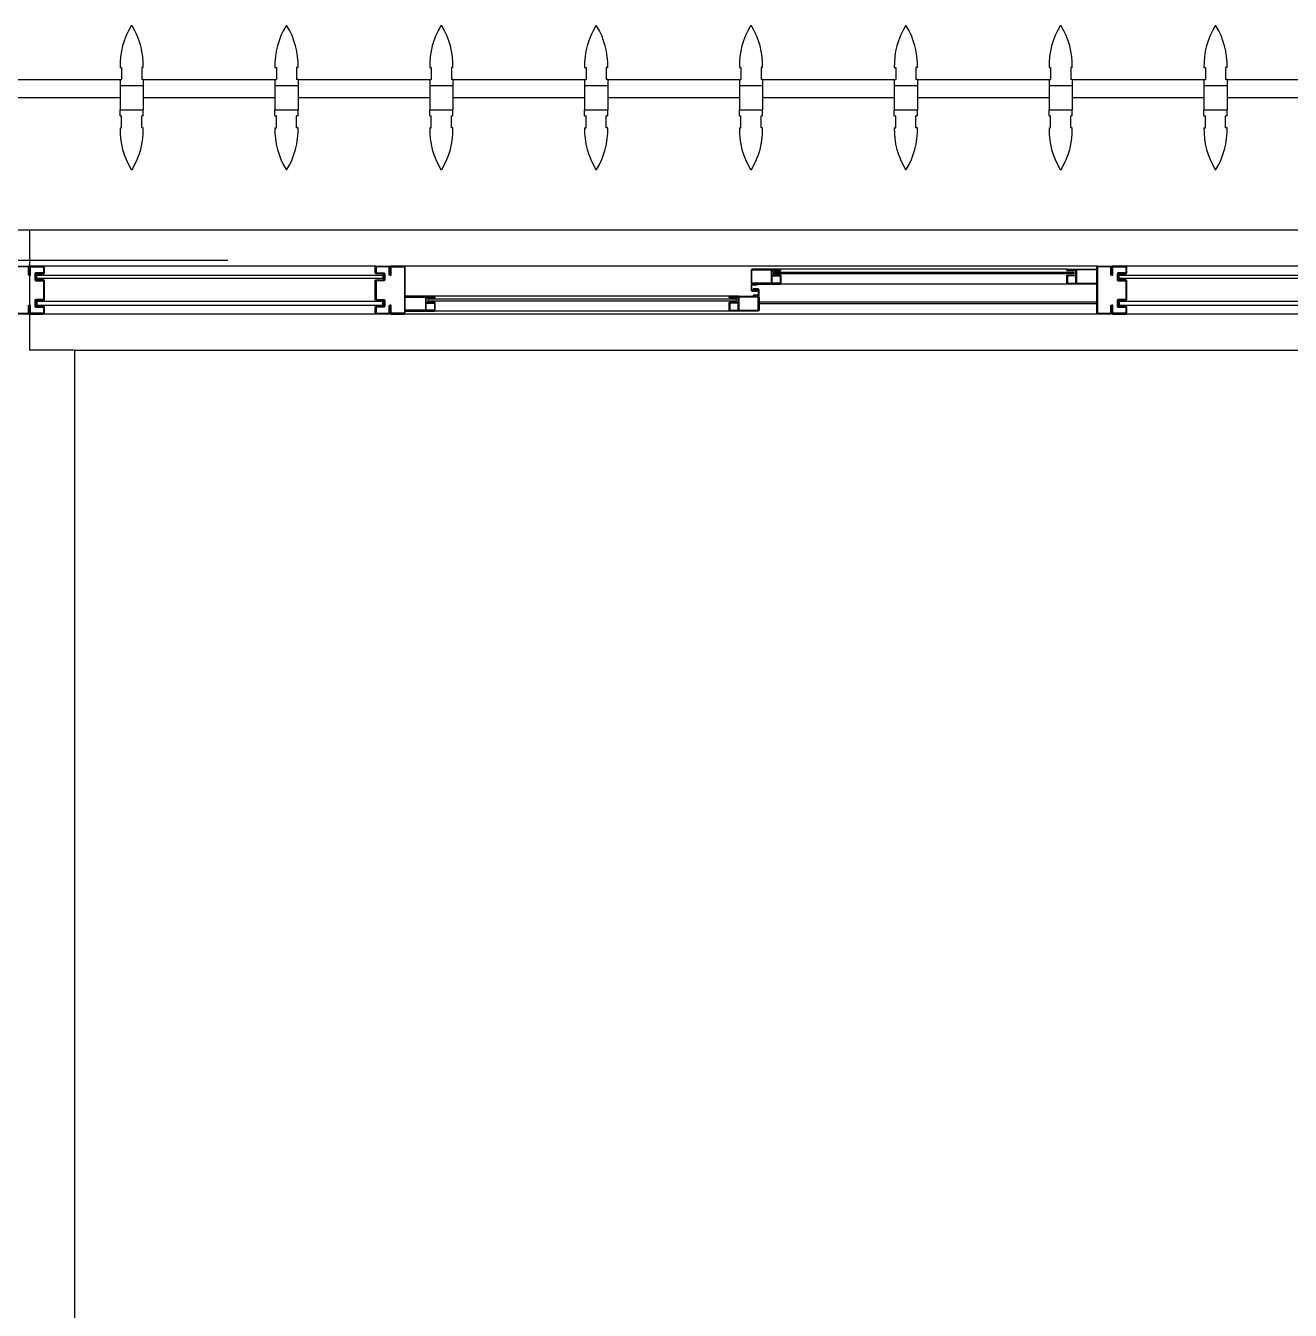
# Model space of a CAD drawing. Header units: millimetres. Extents: x 2801 to 3319, y 1187 to 1422.
# Drawn here: x 3053.744 to 3055.847, y 1265.803 to 1267.939 of the extents above; entities that cross this region are included whole.
import ezdxf

# ---------------------------------------------------------------- set-up
doc = ezdxf.new("R2010")
doc.units = ezdxf.units.MM
doc.linetypes.add('HIDDEN', pattern=[0.375, 0.25, -0.125])
for name, color, linetype in [('AR- ALV1', 235, 'Continuous'), ('AR-ALV', 2, 'Continuous'), ('AR-BRISES', 1, 'Continuous'), ('AR-ESQ', 1, 'Continuous'), ('AR-PEITORIL', 1, 'Continuous'), ('BR-PAINEL', 1, 'Continuous'), ('BR-SUPORTE', 1, 'Continuous'), ('DT-ESQ-BAGUETE-C', 2, 'Continuous'), ('DT-ESQ-BAGUETE-V', 1, 'Continuous'), ('DT-ESQ-CHAPA DOBRADA-V', 1, 'Continuous'), ('DT-ESQ-MARCO-V', 1, 'Continuous'), ('DT-ESQ-PERFIL CADEIRA-C', 2, 'Continuous'), ('DT-ESQ-PERFIL CADEIRA-V', 1, 'Continuous'), ('DT-ESQ-PERFIL U SIMPLES-C', 2, 'Continuous'), ('DT-ESQ-PERFIL U-C', 2, 'Continuous'), ('DT-ESQ-PERFIL U-V', 1, 'Continuous'), ('DT-ESQ-VIDRO-C', 2, 'Continuous'), ('DT-ESQ-VIDRO-PROJ', 1, 'HIDDEN'), ('DT-ESQ-VIDRO-V', 2, 'Continuous')]:
    doc.layers.add(name, color=color, linetype=linetype)

# ---------------------------------------------------------------- blocks, each defined once
blk = doc.blocks.new('EF21-P')
at = {"layer": 'DT-ESQ-BAGUETE-C', "ltscale": 0.1}
for points in [[(2.609999999999559, -0.07999999999975671), (2.596499999999651, -0.07999999999975671), (2.596499999999708, -0.07849999999970692), (2.609499999999571, -0.07849999999979218, 0.4142135623716475), (2.609999999999559, -0.077999999999804), (2.609999999999559, -0.0670000000000357, 0.4142135623717078), (2.609499999999571, -0.06650000000004752), (2.596499999999708, -0.06649999999996226), (2.596499999999651, -0.06499999999991246), (2.609999999999559, -0.06499999999985562, -0.4142135623830846), (2.611499999999637, -0.06649999999987699), (2.61149999999958, -0.07849999999973534, -0.4142135623709857)], [(3.101499999999817, -0.07999999999995566), (3.114999999999725, -0.07999999999995566), (3.114999999999668, -0.07849999999990587), (3.101999999999805, -0.07849999999999113, -0.4142135623716475), (3.101499999999817, -0.07800000000000296), (3.101499999999817, -0.06700000000023465, -0.4142135623717078), (3.101999999999805, -0.06650000000024647), (3.114999999999668, -0.06650000000016121), (3.114999999999725, -0.06500000000011141), (3.101499999999817, -0.06500000000005457, 0.4142135623830846), (3.099999999999739, -0.06650000000007594), (3.099999999999795, -0.07849999999993429, 0.4142135623709857)], [(2.048499999999535, -0.1250000000004263), (2.034999999999627, -0.1250000000004263), (2.034999999999684, -0.1235000000003765), (2.047999999999547, -0.1235000000004618, 0.4142135623716475), (2.048499999999535, -0.1230000000004736), (2.048499999999535, -0.1120000000007053, 0.4142135623717078), (2.047999999999547, -0.1115000000007171), (2.034999999999684, -0.1115000000006319), (2.034999999999627, -0.1100000000005821), (2.048499999999535, -0.1100000000005252, -0.4142135623830846), (2.049999999999613, -0.1115000000005466), (2.049999999999557, -0.123500000000405, -0.4142135623709857)], [(2.526499999999601, -0.1250000000002558), (2.539999999999509, -0.1250000000002558), (2.539999999999452, -0.123500000000206), (2.526999999999589, -0.1235000000002913, -0.4142135623716475), (2.526499999999601, -0.1230000000003031), (2.526499999999601, -0.1120000000005348, -0.4142135623717078), (2.526999999999589, -0.1115000000005466), (2.539999999999452, -0.1115000000004613), (2.539999999999509, -0.1100000000004115), (2.526499999999601, -0.1100000000003547, 0.4142135623830846), (2.524999999999523, -0.1115000000003761), (2.524999999999579, -0.1235000000002344, 0.4142135623709857)]]:
    blk.add_lwpolyline(points, format="xyb", close=True, dxfattribs=at)
at = {"layer": 'DT-ESQ-BAGUETE-V', "ltscale": 0.1}
for p, q in [((2.609999999999502, -0.06499999999999773), (3.10149999999976, -0.0649999999999693)), ((2.048499999999592, -0.1100000000004115), (2.526499999999601, -0.1100000000003263))]:
    blk.add_line(p, q, dxfattribs=at)
at = {"layer": 'DT-ESQ-CHAPA DOBRADA-V', "ltscale": 0.1}
for p, q in [((1.999999999999602, -0.07699999999925922), (2.561499999999569, -0.07699999999925922)), ((1.999999999999602, -0.0799999999994725), (2.561499999999569, -0.0799999999994725))]:
    blk.add_line(p, q, dxfattribs=at)
at = {"layer": 'DT-ESQ-MARCO-V', "ltscale": 0.1}
for p, q in [((1.398499999999729, -0.0600000000000307), (1.951499999999839, -0.0600000000000307)), ((3.198499999999513, -0.0600000000000307), (3.751499999999623, -0.0600000000000307)), ((1.398499999999729, -0.1399999999999579), (1.951499999999839, -0.1399999999999579)), ((3.198499999999513, -0.1399999999999579), (3.751499999999623, -0.1399999999999579))]:
    blk.add_line(p, q, dxfattribs=at)
at = {"layer": 'DT-ESQ-PERFIL CADEIRA-C', "ltscale": 0.1}
for p, q in [((2.563499999999635, -0.08849999999964098), (2.609999999999559, -0.08849999999961256)), ((3.14999999999975, -0.0884999999999252), (3.10149999999976, -0.08849999999986835)), ((1.999999999999602, -0.1335000000003959), (2.048499999999592, -0.133500000000339)), ((2.572999999999524, -0.1335000000001401), (2.526499999999601, -0.1335000000001116))]:
    blk.add_line(p, q, dxfattribs=at)
for points in [[(2.609999999999445, -0.08699999999953434, -0.9999999999999999), (2.609999999999445, -0.08999999999974762), (2.563499999999578, -0.08999999999966235, -0.414213562373095), (2.561499999999569, -0.0879999999996528), (2.561499999999569, -0.0669999999996378, -0.4142135623730951), (2.563499999999578, -0.06499999999965667), (2.594999999999573, -0.06499999999977035, -0.414213562356446), (2.596499999999651, -0.0664999999997633), (2.596499999999708, -0.08699999999953434)], [(2.596500007450288, -0.08849999999964098, -0.1989127454874683), (2.595439343553153, -0.08806066389669809, -0.1989132801944997), (2.594999999999573, -0.08699999999956276), (2.594999999999686, -0.06699999999972306, 0.4142135623730949), (2.594499999999698, -0.06649999999973488), (2.563499999999578, -0.06649999999964962, 0.4142135623730951), (2.56299999999959, -0.0669999999996378), (2.562999999999647, -0.0879999999996528, 0.414213562373095), (2.563499999999635, -0.08849999999964098)], [(3.101499999999874, -0.09000000000000341), (3.14999999999975, -0.08999999999991815), (3.149999999999807, -0.0884999999999252), (3.114999999999725, -0.08849999999989677, 0.1989119109648737), (3.116060658308811, -0.08806066203433716, 0.1989128237963688), (3.116499999999746, -0.08699999999981856), (3.116499999999633, -0.06699999999997885, -0.4142135623730951), (3.116999999999621, -0.06649999999999068), (3.14999999999975, -0.06649999999987699), (3.149999999999807, -0.06499999999991246), (3.116499999999689, -0.06500000000002615, 0.414213562373095), (3.114999999999668, -0.06650000000007594), (3.114999999999725, -0.07849999999984902), (3.114999999999725, -0.07999999999992724), (3.114999999999668, -0.08699999999979013), (3.101499999999874, -0.08699999999979013, 1)], [(2.048499999999478, -0.1350000000004741), (1.999999999999602, -0.1350000000003888), (1.999999999999545, -0.1335000000003959), (2.034999999999627, -0.1335000000003674, -0.1989119109648737), (2.033939341690541, -0.1330606620348078, -0.1989128237963688), (2.033499999999606, -0.1320000000002892), (2.033499999999719, -0.1120000000004495, 0.4142135623730951), (2.032999999999731, -0.1115000000004613), (1.999999999999602, -0.1115000000003477), (1.999999999999545, -0.1100000000003831), (2.033499999999663, -0.1100000000004968, -0.414213562373095), (2.034999999999684, -0.1115000000005466), (2.034999999999627, -0.1235000000003197), (2.034999999999627, -0.1250000000003979), (2.034999999999684, -0.1320000000002608), (2.048499999999478, -0.1320000000002608, -1)], [(2.526499999999714, -0.1320000000000334, 0.9999999999999999), (2.526499999999714, -0.1350000000002467), (2.572999999999581, -0.1350000000001614, 0.414213562373095), (2.574999999999591, -0.1330000000001519), (2.574999999999591, -0.1120000000001369, 0.4142135623730951), (2.572999999999581, -0.1100000000001558), (2.541499999999587, -0.1100000000002694, 0.414213562356446), (2.539999999999509, -0.1115000000002624), (2.539999999999452, -0.1320000000000334)], [(2.539999992548871, -0.1335000000001401, 0.1989127454874683), (2.541060656446007, -0.1330606638971972, 0.1989132801944997), (2.541499999999587, -0.1320000000000618), (2.541499999999473, -0.1120000000002221, -0.4142135623730949), (2.541999999999462, -0.111500000000234), (2.572999999999581, -0.1115000000001487, -0.4142135623730951), (2.573499999999569, -0.1120000000001369), (2.573499999999513, -0.1330000000001519, -0.414213562373095), (2.572999999999524, -0.1335000000001401)]]:
    blk.add_lwpolyline(points, format="xyb", close=True, dxfattribs=at)
at = {"layer": 'DT-ESQ-PERFIL CADEIRA-V', "ltscale": 0.1}
for p, q in [((2.594999999999686, -0.08999999999980446), (3.101499999999874, -0.08999999999977604)), ((2.048499999999478, -0.1350000000004172), (2.526499999999714, -0.1350000000002467))]:
    blk.add_line(p, q, dxfattribs=at)
at = {"layer": 'DT-ESQ-PERFIL U SIMPLES-C', "ltscale": 0.1}
for points in [[(2.563499999999465, -0.1019999999998902), (2.571499999999503, -0.101999999999947), (2.571499999999503, -0.1004999999998688), (2.563499999999522, -0.1004999999998688, -0.4142135623730951), (2.562999999999533, -0.09999999999988063), (2.562999999999477, -0.09199999999995612, -0.4142135623730951), (2.563499999999465, -0.09149999999996794), (2.571499999999503, -0.0914999999999111), (2.571499999999503, -0.08999999999983288), (2.563499999999465, -0.08999999999994657, 0.4142135623647707), (2.561499999999512, -0.09199999999995612), (2.561499999999512, -0.09999999999993747, 0.4142135623522838)], [(2.572999999999581, -0.09799999999998477), (2.564999999999543, -0.09799999999992792), (2.564999999999543, -0.09950000000000614), (2.572999999999581, -0.09950000000000614, -0.4142135623730951), (2.573499999999569, -0.09999999999999432), (2.573499999999569, -0.1079999999999188, -0.4142135623730951), (2.572999999999581, -0.108499999999907), (2.564999999999543, -0.1084999999999638), (2.564999999999543, -0.1100000000000421), (2.572999999999581, -0.1099999999999284, 0.4142135623647707), (2.574999999999534, -0.1079999999999188), (2.574999999999534, -0.09999999999993747, 0.4142135623522838)]]:
    blk.add_lwpolyline(points, format="xyb", close=True, dxfattribs=at)
at = {"layer": 'DT-ESQ-PERFIL U-C', "ltscale": 0.1}
for points in [[(1.949999999999875, -0.1285000000009688), (1.949999999999818, -0.1384999999999366, 0.414213562373095), (1.951499999999839, -0.1399999999999579), (1.97349999999966, -0.1399999999999011, 0.414213562389744), (1.974999999999739, -0.1384999999999366), (1.974999999999739, -0.1249999999999716), (1.97349999999966, -0.1250000000000284), (1.973499999999603, -0.1380000000000052, -0.4142135623397968), (1.972999999999672, -0.1384999999999934), (1.951999999999771, -0.1384999999999366, -0.414213562373095), (1.951499999999839, -0.1380000000000052), (1.951499999999726, -0.1285000000008552), (1.96449999999993, -0.128500000000912, 0.4142135623721699), (1.965999999999951, -0.1270000000008906), (1.965999999999838, -0.1170000000009566, 0.4142135623716471), (1.964499999999873, -0.1155000000008783), (1.951499999999783, -0.1155000000007647), (1.951499999999783, -0.08449999999916713), (1.964499999999873, -0.08449999999905344, 0.4142135623716471), (1.965999999999951, -0.08299999999908891), (1.965999999999951, -0.07299999999909801, 0.4142135623721699), (1.964499999999987, -0.07149999999913348), (1.951499999999839, -0.07149999999913348), (1.951499999999783, -0.06200000000004025, -0.414213562373095), (1.951999999999828, -0.06149999999999523), (1.972999999999615, -0.06150000000005207, -0.4142135623397968), (1.97349999999966, -0.06199999999992656), (1.97349999999966, -0.07499999999996021), (1.974999999999739, -0.07500000000001705), (1.974999999999739, -0.06150000000005207, 0.4142135623897441), (1.97349999999966, -0.06000000000008754), (1.951499999999839, -0.0600000000000307, 0.414213562373095), (1.949999999999818, -0.06150000000005207), (1.949999999999875, -0.07149999999901979, 0.414213562373095), (1.951499999999839, -0.07299999999904117), (1.964499999999873, -0.07299999999904117), (1.964499999999873, -0.08299999999903207), (1.951499999999839, -0.08299999999903207), (1.951499999999839, -0.08299999999903207, 0.414213562373095), (1.949999999999875, -0.0844999999989966), (1.949999999999875, -0.115500000000992, 0.414213562373095), (1.951499999999839, -0.1170000000010134), (1.951499999999839, -0.1170000000009566), (1.964499999999873, -0.1170000000009566), (1.964499999999873, -0.1270000000009475), (1.951499999999839, -0.1270000000010043, 0.414213562373095)], [(1.974999999999625, -0.06149999999993838, -0.4142135623619956), (1.976499999999646, -0.05999999999997385), (1.998499999999581, -0.0600000000000307, -0.4142135623730952), (1.999999999999602, -0.06149999999999523), (1.999999999999602, -0.1384999999999366, -0.414213562373095), (1.998499999999581, -0.1399999999999579), (1.97649999999976, -0.1399999999999579, -0.4142135623789993), (1.974999999999739, -0.1384999999999366), (1.974999999999739, -0.1249999999999716), (1.976499999999817, -0.1250000000000284), (1.976499999999817, -0.1380000000000621, 0.4142135623397971), (1.976999999999805, -0.1384999999999934), (1.997999999999649, -0.1384999999999934, 0.4142135623730951), (1.998499999999638, -0.1380000000000052), (1.998499999999694, -0.0619999999999834, 0.4142135623730951), (1.997999999999706, -0.06149999999999523), (1.976999999999805, -0.06149999999993838, 0.4142135623730951), (1.976499999999817, -0.06199999999992656), (1.97649999999976, -0.07500000000001705), (1.974999999999739, -0.07500000000001705)], [(3.174999999999727, -0.06149999999993838, 0.4142135623619956), (3.173499999999706, -0.05999999999997385), (3.151499999999771, -0.0600000000000307, 0.4142135623730952), (3.14999999999975, -0.06149999999999523), (3.14999999999975, -0.1384999999999366, 0.414213562373095), (3.151499999999771, -0.1399999999999579), (3.173499999999592, -0.1399999999999579, 0.4142135623789993), (3.174999999999613, -0.1384999999999366), (3.174999999999613, -0.1249999999999716), (3.173499999999535, -0.1250000000000284), (3.173499999999535, -0.1380000000000621, -0.4142135623397971), (3.172999999999547, -0.1384999999999934), (3.151999999999703, -0.1384999999999934, -0.4142135623730951), (3.151499999999714, -0.1380000000000052), (3.151499999999658, -0.0619999999999834, -0.4142135623730951), (3.151999999999646, -0.06149999999999523), (3.172999999999547, -0.06149999999993838, -0.4142135623730951), (3.173499999999535, -0.06199999999992656), (3.173499999999592, -0.07500000000001705), (3.174999999999613, -0.07500000000001705)], [(3.199999999999477, -0.1285000000009688), (3.199999999999534, -0.1384999999999366, -0.414213562373095), (3.198499999999513, -0.1399999999999579), (3.176499999999692, -0.1399999999999011, -0.414213562389744), (3.174999999999613, -0.1384999999999366), (3.174999999999613, -0.1249999999999716), (3.176499999999692, -0.1250000000000284), (3.176499999999749, -0.1380000000000052, 0.4142135623397968), (3.17699999999968, -0.1384999999999934), (3.197999999999581, -0.1384999999999366, 0.414213562373095), (3.198499999999513, -0.1380000000000052), (3.198499999999626, -0.1285000000008552), (3.185499999999422, -0.128500000000912, -0.4142135623721699), (3.183999999999401, -0.1270000000008906), (3.183999999999514, -0.1170000000009566, -0.4142135623716471), (3.185499999999479, -0.1155000000008783), (3.198499999999569, -0.1155000000007647), (3.198499999999569, -0.08449999999916713), (3.185499999999479, -0.08449999999905344, -0.4142135623716471), (3.183999999999401, -0.08299999999908891), (3.183999999999401, -0.07299999999909801, -0.4142135623721699), (3.185499999999365, -0.07149999999913348), (3.198499999999513, -0.07149999999913348), (3.198499999999569, -0.06200000000004025, 0.414213562373095), (3.197999999999524, -0.06149999999999523), (3.176999999999737, -0.06150000000005207, 0.4142135623397968), (3.176499999999692, -0.06199999999992656), (3.176499999999692, -0.07499999999996021), (3.174999999999613, -0.07500000000001705), (3.174999999999613, -0.06150000000005207, -0.4142135623897441), (3.176499999999692, -0.06000000000008754), (3.198499999999513, -0.0600000000000307, -0.414213562373095), (3.199999999999534, -0.06150000000005207), (3.199999999999477, -0.07149999999901979, -0.414213562373095), (3.198499999999513, -0.07299999999904117), (3.185499999999479, -0.07299999999904117), (3.185499999999479, -0.08299999999903207), (3.198499999999513, -0.08299999999903207), (3.198499999999513, -0.08299999999903207, -0.414213562373095), (3.199999999999477, -0.0844999999989966), (3.199999999999477, -0.115500000000992, -0.414213562373095), (3.198499999999513, -0.1170000000010134), (3.198499999999513, -0.1170000000009566), (3.185499999999479, -0.1170000000009566), (3.185499999999479, -0.1270000000009475), (3.198499999999513, -0.1270000000010043, -0.414213562373095)], [(3.749999999999659, -0.1285000000009688), (3.749999999999602, -0.1384999999999366, 0.414213562373095), (3.751499999999623, -0.1399999999999579), (3.773499999999444, -0.1399999999999011, 0.414213562389744), (3.774999999999523, -0.1384999999999366), (3.774999999999523, -0.1249999999999716), (3.773499999999444, -0.1250000000000284), (3.773499999999387, -0.1380000000000052, -0.4142135623397968), (3.772999999999456, -0.1384999999999934), (3.751999999999555, -0.1384999999999366, -0.414213562373095), (3.751499999999623, -0.1380000000000052), (3.75149999999951, -0.1285000000008552), (3.764499999999714, -0.128500000000912, 0.4142135623721699), (3.765999999999735, -0.1270000000008906), (3.765999999999622, -0.1170000000009566, 0.4142135623716471), (3.764499999999657, -0.1155000000008783), (3.751499999999567, -0.1155000000007647), (3.751499999999567, -0.08449999999916713), (3.764499999999657, -0.08449999999905344, 0.4142135623716471), (3.765999999999735, -0.08299999999908891), (3.765999999999735, -0.07299999999909801, 0.4142135623721699), (3.764499999999771, -0.07149999999913348), (3.751499999999623, -0.07149999999913348), (3.751499999999567, -0.06200000000004025, -0.414213562373095), (3.751999999999612, -0.06149999999999523), (3.772999999999399, -0.06150000000005207, -0.4142135623397968), (3.773499999999444, -0.06199999999992656), (3.773499999999444, -0.07499999999996021), (3.774999999999523, -0.07500000000001705), (3.774999999999523, -0.06150000000005207, 0.4142135623897441), (3.773499999999444, -0.06000000000008754), (3.751499999999623, -0.0600000000000307, 0.414213562373095), (3.749999999999602, -0.06150000000005207), (3.749999999999659, -0.07149999999901979, 0.414213562373095), (3.751499999999623, -0.07299999999904117), (3.764499999999657, -0.07299999999904117), (3.764499999999657, -0.08299999999903207), (3.751499999999623, -0.08299999999903207), (3.751499999999623, -0.08299999999903207, 0.414213562373095), (3.749999999999659, -0.0844999999989966), (3.749999999999659, -0.115500000000992, 0.414213562373095), (3.751499999999623, -0.1170000000010134), (3.751499999999623, -0.1170000000009566), (3.764499999999657, -0.1170000000009566), (3.764499999999657, -0.1270000000009475), (3.751499999999623, -0.1270000000010043, 0.414213562373095)]]:
    blk.add_lwpolyline(points, format="xyb", close=True, dxfattribs=at)
at = {"layer": 'DT-ESQ-PERFIL U-V', "ltscale": 0.1}
for p, q in [((1.998499999999581, -0.0600000000000307), (3.151499999999771, -0.0600000000000307)), ((1.998499999999524, -0.1399999999999579), (3.151499999999771, -0.1399999999999579))]:
    blk.add_line(p, q, dxfattribs=at)
at = {"layer": 'DT-ESQ-VIDRO-C', "ltscale": 0.1}
for points in [[(1.96249999999992, -0.0809999999989941), (1.96249999999992, -0.07499999999896545), (1.387499999999761, -0.0749999999990223), (1.387499999999704, -0.08099999999905094)], [(3.11249999999967, -0.08499999999955321), (3.11249999999967, -0.08199999999951046), (2.598999999999705, -0.08199999999959573), (2.598999999999648, -0.08499999999963848)], [(3.762499999999704, -0.0809999999989941), (3.762499999999704, -0.07499999999896545), (3.187499999999545, -0.0749999999990223), (3.187499999999488, -0.08099999999905094)], [(2.03799999999967, -0.1300000000003649), (2.03799999999967, -0.1270000000003222), (2.536999999999523, -0.127000000000379), (2.536999999999523, -0.1300000000004218)]]:
    blk.add_lwpolyline(points, close=True, dxfattribs=at)
at = {"layer": 'DT-ESQ-VIDRO-PROJ', "ltscale": 0.1}
for points in [[(3.798499999999422, -0.1399999999999579), (3.776499999999601, -0.1399999999999011, -0.414213562389744), (3.774999999999523, -0.1384999999999366), (3.774999999999523, -0.1249999999999716), (3.776499999999601, -0.1250000000000284), (3.776499999999658, -0.1380000000000052, 0.4142135623397968), (3.776999999999589, -0.1384999999999934), (3.79799999999949, -0.1384999999999366, 0.414213562373095)], [(3.797999999999433, -0.06149999999999523), (3.776999999999646, -0.06150000000005207, 0.4142135623397968), (3.776499999999601, -0.06199999999992656), (3.776499999999601, -0.07499999999996021), (3.774999999999523, -0.07500000000001705), (3.774999999999523, -0.06150000000005207, -0.4142135623897441), (3.776499999999601, -0.06000000000008754), (3.798499999999422, -0.0600000000000307, -0.414213562373095)]]:
    blk.add_lwpolyline(points, format="xyb", dxfattribs=at)
at = {"layer": 'DT-ESQ-VIDRO-V', "ltscale": 0.1}
for points in [[(1.96249999999992, -0.1190000000009945), (1.96249999999992, -0.1250000000010232), (1.387499999999761, -0.1250000000009663), (1.387499999999704, -0.1190000000009377)], [(3.762499999999704, -0.1190000000009945), (3.762499999999704, -0.1250000000010232), (3.187499999999545, -0.1250000000009663), (3.187499999999488, -0.1190000000009377)]]:
    blk.add_lwpolyline(points, close=True, dxfattribs=at)
blk = doc.blocks.new('BR-MODULO8')
at = {"layer": 'BR-PAINEL'}
for p, q in [((-3.624200000000201, 0.2699999999999818), (-3.621700000000146, 0.2699999999999818)), ((-3.621700000000146, 0.2699999999999818), (-3.621700000000146, 0.25)), ((-3.58829999999989, 0.2699999999999818), (-3.58829999999989, 0.25)), ((-3.585799999999836, 0.2699999999999818), (-3.58829999999989, 0.2699999999999818)), ((-3.366700000000037, 0.2699999999999818), (-3.364199999999983, 0.2699999999999818)), ((-3.364199999999983, 0.2699999999999818), (-3.364199999999983, 0.25)), ((-3.330800000000181, 0.2699999999999818), (-3.330800000000181, 0.25)), ((-3.328300000000127, 0.2699999999999818), (-3.330800000000181, 0.2699999999999818)), ((-3.109199999999873, 0.2699999999999818), (-3.106699999999819, 0.2699999999999818)), ((-3.106699999999819, 0.2699999999999818), (-3.106699999999819, 0.25)), ((-3.073300000000017, 0.2699999999999818), (-3.073300000000017, 0.25)), ((-3.070799999999963, 0.2699999999999818), (-3.073300000000017, 0.2699999999999818)), ((-2.851700000000164, 0.2699999999999818), (-2.84920000000011, 0.2699999999999818)), ((-2.84920000000011, 0.2699999999999818), (-2.84920000000011, 0.25)), ((-2.815799999999854, 0.2699999999999818), (-2.815799999999854, 0.25)), ((-2.813299999999799, 0.2699999999999818), (-2.815799999999854, 0.2699999999999818)), ((-2.594200000000001, 0.2699999999999818), (-2.591699999999946, 0.2699999999999818)), ((-2.591699999999946, 0.2699999999999818), (-2.591699999999946, 0.25)), ((-2.558300000000145, 0.2699999999999818), (-2.558300000000145, 0.25)), ((-2.55580000000009, 0.2699999999999818), (-2.558300000000145, 0.2699999999999818)), ((-2.336699999999837, 0.2699999999999818), (-2.334199999999782, 0.2699999999999818)), ((-2.334199999999782, 0.2699999999999818), (-2.334199999999782, 0.25)), ((-2.300799999999981, 0.2699999999999818), (-2.300799999999981, 0.25)), ((-2.298299999999927, 0.2699999999999818), (-2.300799999999981, 0.2699999999999818)), ((-2.079200000000128, 0.2699999999999818), (-2.076700000000073, 0.2699999999999818)), ((-2.076700000000073, 0.2699999999999818), (-2.076700000000073, 0.25)), ((-2.043299999999817, 0.2699999999999818), (-2.043299999999817, 0.25)), ((-2.040800000000218, 0.2699999999999818), (-2.043299999999817, 0.2699999999999818)), ((-1.821699999999964, 0.2699999999999818), (-1.81919999999991, 0.2699999999999818)), ((-1.81919999999991, 0.2699999999999818), (-1.81919999999991, 0.25)), ((-1.785800000000108, 0.2699999999999818), (-1.785800000000108, 0.25)), ((-1.783300000000054, 0.2699999999999818), (-1.785800000000108, 0.2699999999999818)), ((-3.624200000000201, 0.25), (-3.624200000000201, 0.2400000000000091)), ((-3.624200000000201, 0.25), (-3.621700000000146, 0.25)), ((-3.624200000000201, 0.2400000000000091), (-3.585799999999836, 0.2400000000000091)), ((-3.624200000000201, 0.2400000000000091), (-3.624200000000201, 0.2000000000000455)), ((-3.585799999999836, 0.25), (-3.58829999999989, 0.25)), ((-3.585799999999836, 0.25), (-3.585799999999836, 0.2400000000000091)), ((-3.585799999999836, 0.2400000000000091), (-3.585799999999836, 0.2000000000000455)), ((-3.366700000000037, 0.25), (-3.366700000000037, 0.2400000000000091)), ((-3.366700000000037, 0.25), (-3.364199999999983, 0.25)), ((-3.366700000000037, 0.2400000000000091), (-3.328300000000127, 0.2400000000000091)), ((-3.366700000000037, 0.2400000000000091), (-3.366700000000037, 0.2000000000000455)), ((-3.328300000000127, 0.25), (-3.330800000000181, 0.25)), ((-3.328300000000127, 0.25), (-3.328300000000127, 0.2400000000000091)), ((-3.328300000000127, 0.2400000000000091), (-3.328300000000127, 0.2000000000000455)), ((-3.109199999999873, 0.25), (-3.109199999999873, 0.2400000000000091)), ((-3.109199999999873, 0.25), (-3.106699999999819, 0.25)), ((-3.109199999999873, 0.2400000000000091), (-3.070799999999963, 0.2400000000000091)), ((-3.109199999999873, 0.2400000000000091), (-3.109199999999873, 0.2000000000000455)), ((-3.070799999999963, 0.25), (-3.073300000000017, 0.25)), ((-3.070799999999963, 0.25), (-3.070799999999963, 0.2400000000000091)), ((-3.070799999999963, 0.2400000000000091), (-3.070799999999963, 0.2000000000000455)), ((-2.851700000000164, 0.25), (-2.851700000000164, 0.2400000000000091)), ((-2.851700000000164, 0.25), (-2.84920000000011, 0.25)), ((-2.851700000000164, 0.2400000000000091), (-2.813299999999799, 0.2400000000000091)), ((-2.851700000000164, 0.2400000000000091), (-2.851700000000164, 0.2000000000000455)), ((-2.813299999999799, 0.25), (-2.815799999999854, 0.25)), ((-2.813299999999799, 0.25), (-2.813299999999799, 0.2400000000000091)), ((-2.813299999999799, 0.2400000000000091), (-2.813299999999799, 0.2000000000000455)), ((-2.594200000000001, 0.25), (-2.594200000000001, 0.2400000000000091)), ((-2.594200000000001, 0.25), (-2.591699999999946, 0.25)), ((-2.594200000000001, 0.2400000000000091), (-2.55580000000009, 0.2400000000000091)), ((-2.594200000000001, 0.2400000000000091), (-2.594200000000001, 0.2000000000000455)), ((-2.55580000000009, 0.25), (-2.558300000000145, 0.25)), ((-2.55580000000009, 0.25), (-2.55580000000009, 0.2400000000000091)), ((-2.55580000000009, 0.2400000000000091), (-2.55580000000009, 0.2000000000000455)), ((-2.336699999999837, 0.25), (-2.336699999999837, 0.2400000000000091)), ((-2.336699999999837, 0.25), (-2.334199999999782, 0.25)), ((-2.336699999999837, 0.2400000000000091), (-2.298299999999927, 0.2400000000000091)), ((-2.336699999999837, 0.2400000000000091), (-2.336699999999837, 0.2000000000000455)), ((-2.298299999999927, 0.25), (-2.300799999999981, 0.25)), ((-2.298299999999927, 0.25), (-2.298299999999927, 0.2400000000000091)), ((-2.298299999999927, 0.2400000000000091), (-2.298299999999927, 0.2000000000000455)), ((-2.079200000000128, 0.25), (-2.079200000000128, 0.2400000000000091)), ((-2.079200000000128, 0.25), (-2.076700000000073, 0.25)), ((-2.079200000000128, 0.2400000000000091), (-2.040800000000218, 0.2400000000000091)), ((-2.079200000000128, 0.2400000000000091), (-2.079200000000128, 0.2000000000000455)), ((-2.040800000000218, 0.25), (-2.043299999999817, 0.25)), ((-2.040800000000218, 0.25), (-2.040800000000218, 0.2400000000000091)), ((-2.040800000000218, 0.2400000000000091), (-2.040800000000218, 0.2000000000000455)), ((-1.821699999999964, 0.25), (-1.821699999999964, 0.2400000000000091)), ((-1.821699999999964, 0.25), (-1.81919999999991, 0.25)), ((-1.821699999999964, 0.2400000000000091), (-1.783300000000054, 0.2400000000000091)), ((-1.821699999999964, 0.2400000000000091), (-1.821699999999964, 0.2000000000000455)), ((-1.783300000000054, 0.25), (-1.785800000000108, 0.25)), ((-1.783300000000054, 0.25), (-1.783300000000054, 0.2400000000000091)), ((-1.783300000000054, 0.2400000000000091), (-1.783300000000054, 0.2000000000000455)), ((-3.624200000000201, 0.2000000000000455), (-3.585799999999836, 0.2000000000000455)), ((-3.624200000000201, 0.1900000000000546), (-3.624200000000201, 0.2000000000000455)), ((-3.585799999999836, 0.1900000000000546), (-3.585799999999836, 0.2000000000000455)), ((-3.366700000000037, 0.2000000000000455), (-3.328300000000127, 0.2000000000000455)), ((-3.366700000000037, 0.1900000000000546), (-3.366700000000037, 0.2000000000000455)), ((-3.328300000000127, 0.1900000000000546), (-3.328300000000127, 0.2000000000000455)), ((-3.109199999999873, 0.2000000000000455), (-3.070799999999963, 0.2000000000000455)), ((-3.109199999999873, 0.1900000000000546), (-3.109199999999873, 0.2000000000000455)), ((-3.070799999999963, 0.1900000000000546), (-3.070799999999963, 0.2000000000000455)), ((-2.851700000000164, 0.2000000000000455), (-2.813299999999799, 0.2000000000000455)), ((-2.851700000000164, 0.1900000000000546), (-2.851700000000164, 0.2000000000000455)), ((-2.813299999999799, 0.1900000000000546), (-2.813299999999799, 0.2000000000000455)), ((-2.594200000000001, 0.2000000000000455), (-2.55580000000009, 0.2000000000000455)), ((-2.594200000000001, 0.1900000000000546), (-2.594200000000001, 0.2000000000000455)), ((-2.55580000000009, 0.1900000000000546), (-2.55580000000009, 0.2000000000000455)), ((-2.336699999999837, 0.2000000000000455), (-2.298299999999927, 0.2000000000000455)), ((-2.336699999999837, 0.1900000000000546), (-2.336699999999837, 0.2000000000000455)), ((-2.298299999999927, 0.1900000000000546), (-2.298299999999927, 0.2000000000000455)), ((-2.079200000000128, 0.2000000000000455), (-2.040800000000218, 0.2000000000000455)), ((-2.079200000000128, 0.1900000000000546), (-2.079200000000128, 0.2000000000000455)), ((-2.040800000000218, 0.1900000000000546), (-2.040800000000218, 0.2000000000000455)), ((-1.821699999999964, 0.2000000000000455), (-1.783300000000054, 0.2000000000000455)), ((-1.821699999999964, 0.1900000000000546), (-1.821699999999964, 0.2000000000000455)), ((-1.783300000000054, 0.1900000000000546), (-1.783300000000054, 0.2000000000000455)), ((-3.624200000000201, 0.1900000000000546), (-3.621700000000146, 0.1900000000000546)), ((-3.621700000000146, 0.1700000000000728), (-3.621700000000146, 0.1900000000000546)), ((-3.585799999999836, 0.1900000000000546), (-3.58829999999989, 0.1900000000000546)), ((-3.58829999999989, 0.1700000000000728), (-3.58829999999989, 0.1900000000000546)), ((-3.366700000000037, 0.1900000000000546), (-3.364199999999983, 0.1900000000000546)), ((-3.364199999999983, 0.1700000000000728), (-3.364199999999983, 0.1900000000000546)), ((-3.328300000000127, 0.1900000000000546), (-3.330800000000181, 0.1900000000000546)), ((-3.330800000000181, 0.1700000000000728), (-3.330800000000181, 0.1900000000000546)), ((-3.109199999999873, 0.1900000000000546), (-3.106699999999819, 0.1900000000000546)), ((-3.106699999999819, 0.1700000000000728), (-3.106699999999819, 0.1900000000000546)), ((-3.070799999999963, 0.1900000000000546), (-3.073300000000017, 0.1900000000000546)), ((-3.073300000000017, 0.1700000000000728), (-3.073300000000017, 0.1900000000000546)), ((-2.851700000000164, 0.1900000000000546), (-2.84920000000011, 0.1900000000000546)), ((-2.84920000000011, 0.1700000000000728), (-2.84920000000011, 0.1900000000000546)), ((-2.813299999999799, 0.1900000000000546), (-2.815799999999854, 0.1900000000000546)), ((-2.815799999999854, 0.1700000000000728), (-2.815799999999854, 0.1900000000000546)), ((-2.594200000000001, 0.1900000000000546), (-2.591699999999946, 0.1900000000000546)), ((-2.591699999999946, 0.1700000000000728), (-2.591699999999946, 0.1900000000000546)), ((-2.55580000000009, 0.1900000000000546), (-2.558300000000145, 0.1900000000000546)), ((-2.558300000000145, 0.1700000000000728), (-2.558300000000145, 0.1900000000000546)), ((-2.336699999999837, 0.1900000000000546), (-2.334199999999782, 0.1900000000000546)), ((-2.334199999999782, 0.1700000000000728), (-2.334199999999782, 0.1900000000000546)), ((-2.298299999999927, 0.1900000000000546), (-2.300799999999981, 0.1900000000000546)), ((-2.300799999999981, 0.1700000000000728), (-2.300799999999981, 0.1900000000000546)), ((-2.079200000000128, 0.1900000000000546), (-2.076700000000073, 0.1900000000000546)), ((-2.076700000000073, 0.1700000000000728), (-2.076700000000073, 0.1900000000000546)), ((-2.040800000000218, 0.1900000000000546), (-2.043299999999817, 0.1900000000000546)), ((-2.043299999999817, 0.1700000000000728), (-2.043299999999817, 0.1900000000000546)), ((-1.821699999999964, 0.1900000000000546), (-1.81919999999991, 0.1900000000000546)), ((-1.81919999999991, 0.1700000000000728), (-1.81919999999991, 0.1900000000000546)), ((-1.783300000000054, 0.1900000000000546), (-1.785800000000108, 0.1900000000000546)), ((-1.785800000000108, 0.1700000000000728), (-1.785800000000108, 0.1900000000000546)), ((-3.624200000000201, 0.1700000000000728), (-3.621700000000146, 0.1700000000000728)), ((-3.585799999999836, 0.1700000000000728), (-3.58829999999989, 0.1700000000000728)), ((-3.366700000000037, 0.1700000000000728), (-3.364199999999983, 0.1700000000000728)), ((-3.328300000000127, 0.1700000000000728), (-3.330800000000181, 0.1700000000000728)), ((-3.109199999999873, 0.1700000000000728), (-3.106699999999819, 0.1700000000000728)), ((-3.070799999999963, 0.1700000000000728), (-3.073300000000017, 0.1700000000000728)), ((-2.851700000000164, 0.1700000000000728), (-2.84920000000011, 0.1700000000000728)), ((-2.813299999999799, 0.1700000000000728), (-2.815799999999854, 0.1700000000000728)), ((-2.594200000000001, 0.1700000000000728), (-2.591699999999946, 0.1700000000000728)), ((-2.55580000000009, 0.1700000000000728), (-2.558300000000145, 0.1700000000000728)), ((-2.336699999999837, 0.1700000000000728), (-2.334199999999782, 0.1700000000000728)), ((-2.298299999999927, 0.1700000000000728), (-2.300799999999981, 0.1700000000000728)), ((-2.079200000000128, 0.1700000000000728), (-2.076700000000073, 0.1700000000000728)), ((-2.040800000000218, 0.1700000000000728), (-2.043299999999817, 0.1700000000000728)), ((-1.821699999999964, 0.1700000000000728), (-1.81919999999991, 0.1700000000000728)), ((-1.783300000000054, 0.1700000000000728), (-1.785800000000108, 0.1700000000000728))]:
    blk.add_line(p, q, dxfattribs=at)
for centre, radius, start, end in [((-3.499189348143773, 0.273867544112818), 0.125070464039046, 148.4720617059388, 181.7720353669823), ((-3.605000000000018, 0.3386654488713248), 0.001, 37.10120454240649, 142.8987954575935), ((-3.710810651856264, 0.273867544112818), 0.125070464039046, 358.2279646330177, 31.52793829406117), ((-3.241689348144064, 0.273867544112818), 0.125070464039046, 148.4720617059388, 181.7720353669823), ((-3.347499999999854, 0.3386654488713248), 0.001, 37.10120454240649, 142.8987954575935), ((-3.4533106518561, 0.273867544112818), 0.125070464039046, 358.2279646330177, 31.52793829406117), ((-2.9841893481439, 0.273867544112818), 0.125070464039046, 148.4720617059388, 181.7720353669823), ((-3.090000000000146, 0.3386654488713248), 0.001, 37.10120454240649, 142.8987954575935), ((-3.195810651855936, 0.273867544112818), 0.125070464039046, 358.2279646330177, 31.52793829406117), ((-2.726689348143736, 0.273867544112818), 0.125070464039046, 148.4720617059388, 181.7720353669823), ((-2.832499999999982, 0.3386654488713248), 0.001, 37.10120454240649, 142.8987954575935), ((-2.938310651856227, 0.273867544112818), 0.125070464039046, 358.2279646330177, 31.52793829406117), ((-2.469189348144027, 0.273867544112818), 0.125070464039046, 148.4720617059388, 181.7720353669823), ((-2.574999999999818, 0.3386654488713248), 0.001, 37.10120454240649, 142.8987954575935), ((-2.680810651856063, 0.273867544112818), 0.125070464039046, 358.2279646330177, 31.52793829406117), ((-2.211689348143864, 0.273867544112818), 0.125070464039046, 148.4720617059388, 181.7720353669823), ((-2.317500000000109, 0.3386654488713248), 0.001, 37.10120454240649, 142.8987954575935), ((-2.4233106518559, 0.273867544112818), 0.125070464039046, 358.2279646330177, 31.52793829406117), ((-1.954189348144155, 0.273867544112818), 0.125070464039046, 148.4720617059388, 181.7720353669823), ((-2.059999999999945, 0.3386654488713248), 0.001, 37.10120454240649, 142.8987954575935), ((-2.165810651856191, 0.273867544112818), 0.125070464039046, 358.2279646330177, 31.52793829406117), ((-1.696689348143991, 0.273867544112818), 0.125070464039046, 148.4720617059388, 181.7720353669823), ((-1.802499999999782, 0.3386654488713248), 0.001, 37.10120454240649, 142.8987954575935), ((-1.908310651856027, 0.273867544112818), 0.125070464039046, 358.2279646330177, 31.52793829406117), ((-3.499189348143773, 0.1661324558872366), 0.125070464039046, 178.2279646330177, 211.5279382940612), ((-3.710810651856264, 0.1661324558872366), 0.125070464039046, 328.4720617059388, 1.772035366982269), ((-3.241689348144064, 0.1661324558872366), 0.125070464039046, 178.2279646330177, 211.5279382940612), ((-3.4533106518561, 0.1661324558872366), 0.125070464039046, 328.4720617059388, 1.772035366982269), ((-2.9841893481439, 0.1661324558872366), 0.125070464039046, 178.2279646330177, 211.5279382940612), ((-3.195810651855936, 0.1661324558872366), 0.125070464039046, 328.4720617059388, 1.772035366982269), ((-2.726689348143736, 0.1661324558872366), 0.125070464039046, 178.2279646330177, 211.5279382940612), ((-2.938310651856227, 0.1661324558872366), 0.125070464039046, 328.4720617059388, 1.772035366982269), ((-2.469189348144027, 0.1661324558872366), 0.125070464039046, 178.2279646330177, 211.5279382940612), ((-2.680810651856063, 0.1661324558872366), 0.125070464039046, 328.4720617059388, 1.772035366982269), ((-2.211689348143864, 0.1661324558872366), 0.125070464039046, 178.2279646330177, 211.5279382940612), ((-2.4233106518559, 0.1661324558872366), 0.125070464039046, 328.4720617059388, 1.772035366982269), ((-1.954189348144155, 0.1661324558872366), 0.125070464039046, 178.2279646330177, 211.5279382940612), ((-2.165810651856191, 0.1661324558872366), 0.125070464039046, 328.4720617059388, 1.772035366982269), ((-1.696689348143991, 0.1661324558872366), 0.125070464039046, 178.2279646330177, 211.5279382940612), ((-1.908310651856027, 0.1661324558872366), 0.125070464039046, 328.4720617059388, 1.772035366982269), ((-3.605000000000018, 0.1013345511287298), 0.001, 217.1012045424065, 322.8987954575935), ((-3.347499999999854, 0.1013345511287298), 0.001, 217.1012045424065, 322.8987954575935), ((-3.090000000000146, 0.1013345511287298), 0.001, 217.1012045424065, 322.8987954575935), ((-2.832499999999982, 0.1013345511287298), 0.001, 217.1012045424065, 322.8987954575935), ((-2.574999999999818, 0.1013345511287298), 0.001, 217.1012045424065, 322.8987954575935), ((-2.317500000000109, 0.1013345511287298), 0.001, 217.1012045424065, 322.8987954575935), ((-2.059999999999945, 0.1013345511287298), 0.001, 217.1012045424065, 322.8987954575935), ((-1.802499999999782, 0.1013345511287298), 0.001, 217.1012045424065, 322.8987954575935)]:
    blk.add_arc(centre, radius, start, end, dxfattribs=at)
at = {"layer": 'BR-SUPORTE'}
for p, q in [((-3.843299999999999, 0.25), (-3.621700000000146, 0.25)), ((-3.585799999999836, 0.25), (-3.364199999999983, 0.25)), ((-3.328300000000127, 0.25), (-3.106699999999819, 0.25)), ((-3.070799999999963, 0.25), (-2.84920000000011, 0.25)), ((-2.813299999999799, 0.25), (-2.591699999999946, 0.25)), ((-2.55580000000009, 0.25), (-2.334199999999782, 0.25)), ((-2.298299999999927, 0.25), (-2.076700000000073, 0.25)), ((-2.040800000000218, 0.25), (-1.81919999999991, 0.25)), ((-1.783300000000054, 0.25), (-1.561700000000201, 0.25)), ((-3.843299999999999, 0.2200000000000273), (-3.624200000000201, 0.2200000000000273)), ((-3.585799999999836, 0.2200000000000273), (-3.366700000000037, 0.2200000000000273)), ((-3.328300000000127, 0.2200000000000273), (-3.109199999999873, 0.2200000000000273)), ((-3.070799999999963, 0.2200000000000273), (-2.851700000000164, 0.2200000000000273)), ((-2.813299999999799, 0.2200000000000273), (-2.594200000000001, 0.2200000000000273)), ((-2.55580000000009, 0.2200000000000273), (-2.336699999999837, 0.2200000000000273)), ((-2.298299999999927, 0.2200000000000273), (-2.079200000000128, 0.2200000000000273)), ((-2.040800000000218, 0.2200000000000273), (-1.821699999999964, 0.2200000000000273)), ((-1.783300000000054, 0.2200000000000273), (-1.564199999999801, 0.2200000000000273))]:
    blk.add_line(p, q, dxfattribs=at)

msp = doc.modelspace()

# ---------------------------------------------------------------- linework, layer by layer
at = {"layer": 'AR- ALV1'}
msp.add_line((3052.374911090175, 1267.549824478816), (3054.080054393744, 1267.549824539826), dxfattribs=at)
at = {"layer": 'AR-ALV'}
for p, q in [((3052.374911089206, 1267.599824473375), (3053.749911089667, 1267.599824475041)), ((3053.749911089667, 1267.599824475041), (3053.749911089667, 1267.399824477124)), ((3053.824911089177, 1267.399824477124), (3053.749911089667, 1267.399824477124)), ((3053.824911089177, 1267.399824477124), (3053.824911089175, 1263.949824475891))]:
    msp.add_line(p, q, dxfattribs=at)
at = {"layer": 'AR-PEITORIL'}
for p, q in [((3053.749911089667, 1267.599824475041), (3057.524911089667, 1267.599824475041)), ((3053.824911089177, 1267.399824477124), (3057.524911089667, 1267.399824474867))]:
    msp.add_line(p, q, dxfattribs=at)

# ---------------------------------------------------------------- block references
at = {"layer": 'AR-BRISES'}
msp.add_blockref('BR-MODULO8', (3057.524911080392, 1267.599824472183), dxfattribs=at)
at = {"layer": 'AR-ESQ', "rotation": 180}
msp.add_blockref('EF21-P', (3057.524911089667, 1267.399824474867), dxfattribs=at)

doc.saveas('drawing.dxf')
